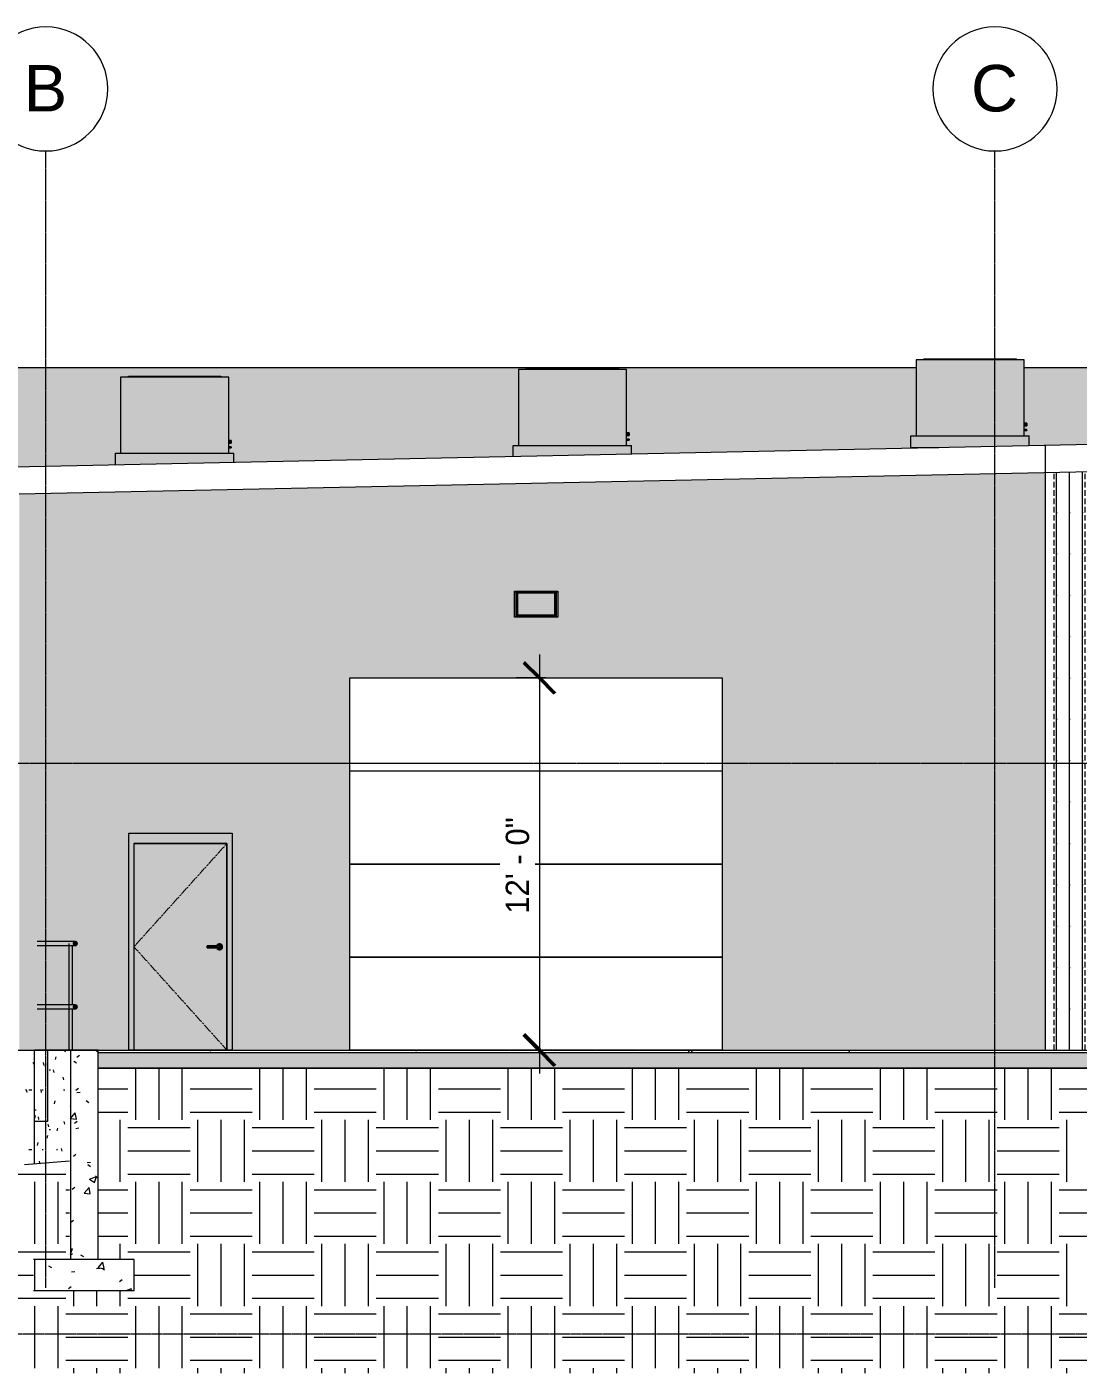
# Model space of a CAD drawing. Header units: inches. Extents: x -4221 to 4014, y -195 to 396.
# Drawn here: x -484 to -78, y -125 to 396 of the extents above; entities that cross this region are included whole.
import ezdxf

# ---------------------------------------------------------------- set-up
doc = ezdxf.new("R2010")
doc.units = ezdxf.units.IN
doc.header["$MEASUREMENT"] = 0
for name, pattern in [('Aligning Line 1_8_', [0.25, 0.125, -0.125]), ('Dash 1_16_', [0.125, 0.0625, -0.0625]), ('Grid Line 1_2_', [0.875, 0.5, -0.125, 0.125, -0.125])]:
    doc.linetypes.add(name, pattern=pattern)
for name, color, linetype, lineweight in [('A-ANNO-DIMS', 211, 'Continuous', 9), ('A-ANNO-DIMS-96', 211, 'Continuous', 9), ('A-DOOR', 31, 'Continuous', 9), ('A-DOOR-FRAM', 31, 'Continuous', 9), ('A-FLOR-HRAL', 11, 'Continuous', 9), ('A-FLOR-LEVL', 51, 'Continuous', 9), ('A-ROOF', 132, 'Continuous', 13), ('A-WALL', 113, 'Continuous', 13), ('A-WALL-PATT', 111, 'Continuous', 20), ('C-BLDG-PADS', 91, 'Continuous', 9), ('C-TOPO', 7, 'Continuous', 9), ('E-LITE-EQPM', 33, 'Continuous', 9), ('G-ANNO-SYMB', 111, 'Aligning Line 1_8_', 9), ('M-EQPM', 50, 'Continuous', 9), ('S-FNDN', 32, 'Continuous', 13), ('S-GRID', 1, 'Continuous', 9), ('S-GRID-IDEN', 1, 'Continuous', 9)]:
    doc.layers.add(name, color=color, linetype=linetype, lineweight=lineweight)
doc.styles.add('Arial', font='arial.ttf', dxfattribs={"height": 18})
doc.styles.add('Century Gothic_1', font='ufonts.com_century-gothic.ttf', dxfattribs={"height": 9})
doc.dimstyles.new('OD__1__Tol__', dxfattribs={"dimscale": 12, "dimtxt": 9.397514, "dimasz": 1, "dimexe": 0.75, "dimexo": 0.5, "dimgap": 0.125, "dimtad": 1, "dimdec": 0, "dimzin": 3, "dimdsep": 46, "dimlunit": 4, "dimtxsty": 'Century Gothic_1', "dimblk1": 'OBLIQUE', "dimblk2": 'OBLIQUE', "dimsah": 1, "dimcen": 0.09, "dimdle": 0.75, "dimazin": 0, "dimtfac": 1, "dimtdec": 4, "dimtix": 1, "dimtmove": 0, "dimatfit": 3, "dimfxl": 1, "dimtvp": 1, "dimtfill": 1, "dimfrac": 2, "dimtolj": 1, "dimtzin": 0, "dimarcsym": 2})
pattern_1 = [(0, (-445.445, 0), (24, 24), [24, -24]), (0, (-445.445, 9), (24, 24), [24, -24]), (0, (-445.445, 18), (24, 24), [24, -24]), (90, (-442.445, 21), (-24, 24), [24, -24]), (90, (-433.445, 21), (-24, 24), [24, -24]), (90, (-424.445, 21), (-24, 24), [24, -24])]
pattern_2 = [(50, (-445.445, 0), (27.5427, -2.4099), [2.88, -31.68]), (355, (-445.445, 0), (-5.3278, 28.8843), [2.304, -25.344]), (100.451, (-443.15, -0.2), (22.2153, 26.4739), [2.448, -26.924]), (46.184, (-445.445, 7.68), (40.9819, -6.3564), [4.32, -47.52]), (96.636, (-442.03, 7.15), (35.8907, 37.4062), [3.671, -40.386]), (351.184, (-445.445, 7.68), (35.891, 37.4062), [3.456, -38.016]), (21, (-441.605, 5.76), (22.92104, -15.4607), [2.88, -31.68]), (326, (-441.605, 5.76), (9.3435, 27.8457), [2.304, -25.344]), (71.451, (-439.695, 4.472), (32.2648, 12.3844), [2.448, -26.924]), (37.5, (-445.445, 0), (0.46686, 12.78271), [1.267, -23.77, 1.267, -24.461, -25.44]), (37.5, (-445.445, 0), (0.46686, 12.78271), [-50.765, 1.267, -24.173]), (7.5, (-445.445, 0), (10.1016, 15.1451), [1.267, -13.402, 1.267, -23.194, -9.696]), (7.5, (-445.445, 0), (10.1016, 15.1451), [-39.13, 1.267, -8.429]), (327.5, (-454.008, 0), (20.49916, -0.86578), [1.267, -8.333, 1.267, -28.685, -39.744]), (327.5, (-454.008, 0), (20.49916, -0.86578), [-39.552, 1.267, -38.477]), (317.5, (-457.848, 0), (22.3948, 3.8443), [1.267, -11.213, 1.267, -18.624, -28.224]), (317.5, (-457.848, 0), (22.3948, 3.8443), [-32.371, 1.267, -26.957])]

# ---------------------------------------------------------------- blocks, each defined once
blk = doc.blocks.new('Railing - Lapeyre - 1 1_2_ Post-V17-BUILDING ELEVATION - WEST')
at = {"layer": 'A-FLOR-HRAL'}
h = blk.add_hatch(color=256, dxfattribs=at)
h.paths.add_polyline_path([(-11439.47, 0), (-11439.51, 16.57), (-11439.52, 16.56), (-11439.48, 0)], flags=0)
h.paths.add_polyline_path([(-11439.47, 16.75), (-11439.51, 41.07), (-11439.52, 41.06), (-11439.5, 16.86)], flags=0)
h = blk.add_hatch(color=256, dxfattribs=at)
h.paths.add_polyline_path([(-11438.03, 0), (-11438.06, 16.01), (-11438.77, 16.05), (-11438.98, 16.16), (-11439.28, 16.42), (-11439.47, 16.74), (-11439.46, 0), (-11438.03, 0)], flags=0)
h.paths.add_polyline_path([(-11439.47, 16.75), (-11439.27, 17.1), (-11439.12, 17.25), (-11438.69, 17.47), (-11438.42, 17.5), (-11438.03, 17.5), (-11438.03, 40.51), (-11438.77, 40.55), (-11438.96, 40.64), (-11439.28, 40.92), (-11439.47, 41.13), (-11439.47, 16.76)], flags=0)
for p, q in [((-11439.52, 41.25), (-11439.52, 0)), ((-11438.02, 17.49), (-11438.02, 40.51)), ((-11438.02, 0), (-11438.02, 16.01))]:
    blk.add_line(p, q, dxfattribs=at)
blk = doc.blocks.new('Railing - Railing-1341484-BUILDING ELEVATION - WEST')
at = {"layer": 'A-FLOR-HRAL'}
for points in [[(-11451.65, 41.25), (-11437.79, 41.25), (-11437.74, 41.5), (-11437.67, 41.64), (-11437.59, 41.75), (-11437.38, 41.9), (-11437.28, 41.99), (-11451.06, 41.97), (-11451.3, 41.87), (-11451.42, 41.78), (-11451.55, 41.62), (-11451.63, 41.44), (-11451.65, 41.27)], [(-11437.09, 40.51), (-11436.7, 40.55), (-11436.39, 40.75), (-11436.28, 40.9), (-11436.21, 41.07), (-11436.18, 41.25), (-11436.21, 41.43), (-11436.28, 41.6), (-11436.39, 41.75), (-11436.6, 41.9), (-11436.89, 41.99), (-11437.27, 41.95), (-11437.59, 41.75), (-11437.76, 41.44), (-11437.77, 41.43), (-11437.79, 41.25), (-11437.76, 41.06), (-11437.68, 40.88), (-11437.55, 40.72), (-11437.38, 40.6), (-11437.17, 40.53)], [(-11437.09, 16.01), (-11436.7, 16.05), (-11436.39, 16.25), (-11436.28, 16.4), (-11436.21, 16.57), (-11436.18, 16.75), (-11436.21, 16.93), (-11436.28, 17.1), (-11436.39, 17.25), (-11436.6, 17.4), (-11436.89, 17.49), (-11437.27, 17.45), (-11437.59, 17.25), (-11437.76, 16.94), (-11437.77, 16.93), (-11437.79, 16.75), (-11437.76, 16.56), (-11437.68, 16.37), (-11437.55, 16.22), (-11437.38, 16.1), (-11437.17, 16.03)]]:
    blk.add_hatch(color=256, dxfattribs=at).paths.add_polyline_path(points, flags=0)
h = blk.add_hatch(color=256, dxfattribs=at)
h.paths.add_polyline_path([(-11439.47, 41.25), (-11439.28, 40.92), (-11439.12, 40.75), (-11438.69, 40.53), (-11438.5, 40.5), (-11437.27, 40.55), (-11437.59, 40.75), (-11437.76, 41.06), (-11437.77, 41.07), (-11437.79, 41.25), (-11439.38, 41.25)], flags=0)
h.paths.add_polyline_path([(-11450.86, 40.5), (-11439.52, 40.55), (-11439.51, 41.09), (-11439.47, 41.25), (-11451.65, 41.23), (-11451.62, 41.04), (-11451.54, 40.86), (-11451.3, 40.63), (-11451.12, 40.55), (-11450.9, 40.51)], flags=0)
h = blk.add_hatch(color=256, dxfattribs=at)
h.paths.add_polyline_path([(-11438.19, 16.75), (-11437.79, 16.75), (-11437.76, 16.94), (-11437.68, 17.13), (-11437.59, 17.25), (-11437.38, 17.4), (-11437.28, 17.49), (-11438.76, 17.45), (-11438.99, 17.34), (-11439.28, 17.08), (-11439.47, 16.75), (-11438.26, 16.75)], flags=0)
h.paths.add_polyline_path([(-11440.52, 16.75), (-11439.47, 16.75), (-11439.52, 17.13), (-11439.52, 17.5), (-11451.06, 17.47), (-11451.3, 17.37), (-11451.42, 17.28), (-11451.55, 17.12), (-11451.63, 16.94), (-11451.65, 16.75), (-11447.01, 16.75)], flags=0)
h = blk.add_hatch(color=256, dxfattribs=at)
h.paths.add_polyline_path([(-11439.47, 16.75), (-11439.28, 16.42), (-11439.12, 16.25), (-11438.69, 16.03), (-11438.42, 16), (-11437.27, 16.05), (-11437.59, 16.25), (-11437.76, 16.56), (-11437.77, 16.57), (-11437.79, 16.75), (-11439.42, 16.75)], flags=0)
h.paths.add_polyline_path([(-11450.86, 16), (-11439.52, 16.05), (-11439.51, 16.59), (-11439.47, 16.75), (-11451.65, 16.73), (-11451.62, 16.54), (-11451.54, 16.36), (-11451.3, 16.13), (-11451.12, 16.05), (-11450.9, 16.01)], flags=0)
for p, q in [((-11436.99, 42), (-11451.78, 42)), ((-11451.78, 40.5), (-11436.99, 40.5)), ((-11436.99, 17.5), (-11451.78, 17.5)), ((-11451.78, 16), (-11436.99, 16))]:
    blk.add_line(p, q, dxfattribs=at)
at = {"layer": 'A-FLOR-HRAL', "flags": 128}
for points in [[(-11436.18, 41.25), (-11436.21, 41.43), (-11436.28, 41.6), (-11436.39, 41.75), (-11436.53, 41.87), (-11436.7, 41.95), (-11436.89, 41.99), (-11437.09, 41.99), (-11437.27, 41.95), (-11437.45, 41.87), (-11437.59, 41.75), (-11437.7, 41.6), (-11437.77, 41.43), (-11437.79, 41.25)], [(-11437.79, 41.25), (-11437.77, 41.07), (-11437.7, 40.9), (-11437.59, 40.75), (-11437.45, 40.63), (-11437.27, 40.55), (-11437.09, 40.51), (-11436.89, 40.51), (-11436.7, 40.55), (-11436.53, 40.63), (-11436.39, 40.75), (-11436.28, 40.9), (-11436.21, 41.07), (-11436.18, 41.25)], [(-11436.18, 16.75), (-11436.21, 16.93), (-11436.28, 17.1), (-11436.39, 17.25), (-11436.53, 17.37), (-11436.7, 17.45), (-11436.89, 17.49), (-11437.09, 17.49), (-11437.27, 17.45), (-11437.45, 17.37), (-11437.59, 17.25), (-11437.7, 17.1), (-11437.77, 16.93), (-11437.79, 16.75)], [(-11437.79, 16.75), (-11437.77, 16.57), (-11437.7, 16.4), (-11437.59, 16.25), (-11437.45, 16.13), (-11437.27, 16.05), (-11437.09, 16.01), (-11436.89, 16.01), (-11436.7, 16.05), (-11436.53, 16.13), (-11436.39, 16.25), (-11436.28, 16.4), (-11436.21, 16.57), (-11436.18, 16.75)]]:
    blk.add_lwpolyline(points, dxfattribs=at)
blk.add_blockref('Railing - Lapeyre - 1 1_2_ Post-V17-BUILDING ELEVATION - WEST', (0, 0))
blk = doc.blocks.new('Condensing Unit - Air Cooled - DX - 6-10 Tons - 6 Tons-1352867-BUILDING ELEVATION - WEST')
at = {"layer": 'M-EQPM'}
for points in [[(-11252.29, 233.92), (-11223.9, 233.92), (-11223.9, 263.33), (-11265.68, 263.33), (-11265.68, 233.92)], [(-11251.75, 263.33), (-11251.75, 263.69), (-11262.69, 263.69), (-11262.69, 263.33), (-11252.29, 263.33)], [(-11251.75, 263.33), (-11240.81, 263.33), (-11240.81, 263.69), (-11251.75, 263.69)], [(-11237.83, 263.33), (-11237.83, 263.69), (-11240.81, 263.69), (-11240.81, 263.33), (-11240.11, 263.33)], [(-11226.89, 263.33), (-11226.89, 263.69), (-11237.83, 263.69), (-11237.83, 263.33), (-11227.36, 263.33)], [(-11222.9, 238.31), (-11222.9, 238.87), (-11223.9, 238.85), (-11223.9, 238.31)], [(-11223.9, 237.75), (-11222.9, 237.77), (-11222.9, 238.31), (-11223.9, 238.31), (-11223.9, 237.77)], [(-11222.9, 236.14), (-11222.9, 236.32), (-11223.9, 236.3), (-11223.9, 236.14)], [(-11222.9, 235.96), (-11222.9, 236.14), (-11223.9, 236.14), (-11223.9, 235.96)], [(-11267.68, 229.62), (-11221.9, 230.57), (-11221.9, 233.92), (-11267.68, 233.9)]]:
    blk.add_hatch(color=256, dxfattribs=at).paths.add_polyline_path(points, flags=0)
for p, q in [((-11265.68, 263.33), (-11265.68, 233.92)), ((-11223.9, 263.33), (-11265.68, 263.33)), ((-11262.75, 263.69), (-11262.75, 263.33)), ((-11262.69, 263.69), (-11251.75, 263.69)), ((-11251.75, 263.69), (-11240.81, 263.69)), ((-11240.83, 263.69), (-11237.83, 263.69)), ((-11240.75, 263.33), (-11240.75, 263.69)), ((-11237.83, 263.69), (-11226.89, 263.69)), ((-11226.83, 263.33), (-11226.83, 263.69)), ((-11223.9, 233.92), (-11223.9, 263.33)), ((-11222.9, 238.87), (-11223.9, 238.87)), ((-11223.9, 237.75), (-11222.9, 237.75)), ((-11222.9, 236.33), (-11223.9, 236.33)), ((-11223.9, 235.95), (-11222.9, 235.95)), ((-11222.9, 238.87), (-11222.9, 238.31)), ((-11222.9, 238.31), (-11222.9, 237.75)), ((-11222.9, 236.32), (-11222.9, 236.14)), ((-11222.9, 236.14), (-11222.9, 235.96)), ((-11267.68, 233.92), (-11221.9, 233.92)), ((-11267.68, 229.62), (-11267.68, 233.92)), ((-11221.9, 230.57), (-11221.9, 233.92))]:
    blk.add_line(p, q, dxfattribs=at)
blk = doc.blocks.new('Condensing Unit - Air Cooled - DX - 6-10 Tons - 6 Tons-V18-BUILDING ELEVATION - WEST')
at = {"layer": 'M-EQPM'}
for points in [[(-11416.47, 260.37), (-11405.53, 260.37), (-11405.53, 260.73), (-11416.47, 260.73)], [(-11398.07, 260.37), (-11394.59, 260.37), (-11394.59, 260.73), (-11405.53, 260.73), (-11405.53, 260.37), (-11399.07, 260.37)], [(-11391.61, 260.37), (-11391.61, 260.73), (-11394.59, 260.73), (-11394.59, 260.37), (-11393.89, 260.37)], [(-11389.32, 260.37), (-11380.67, 260.37), (-11380.67, 260.73), (-11391.61, 260.73), (-11391.61, 260.37)], [(-11419.46, 230.96), (-11377.68, 230.96), (-11377.68, 260.37), (-11419.46, 260.37), (-11419.46, 233.9)], [(-11376.68, 235.35), (-11376.68, 235.91), (-11377.68, 235.89), (-11377.68, 235.35)], [(-11376.68, 234.78), (-11376.68, 235.35), (-11377.68, 235.35), (-11377.68, 234.78)], [(-11421.46, 226.41), (-11375.68, 227.37), (-11375.68, 230.96), (-11421.46, 230.96)], [(-11376.68, 233.18), (-11376.68, 233.36), (-11377.68, 233.34), (-11377.68, 233.18)], [(-11376.68, 232.99), (-11376.68, 233.18), (-11377.68, 233.18), (-11377.68, 232.99)]]:
    blk.add_hatch(color=256, dxfattribs=at).paths.add_polyline_path(points, flags=0)
for p, q in [((-11416.53, 260.73), (-11416.53, 260.37)), ((-11416.47, 260.73), (-11405.53, 260.73)), ((-11405.53, 260.73), (-11394.59, 260.73)), ((-11394.61, 260.73), (-11391.61, 260.73)), ((-11394.53, 260.37), (-11394.53, 260.73)), ((-11391.61, 260.73), (-11380.67, 260.73)), ((-11380.61, 260.37), (-11380.61, 260.73)), ((-11419.46, 260.37), (-11419.46, 230.96)), ((-11377.68, 260.37), (-11419.46, 260.37)), ((-11377.68, 230.96), (-11377.68, 260.37)), ((-11376.68, 235.91), (-11377.68, 235.91)), ((-11377.68, 234.78), (-11376.68, 234.78)), ((-11376.68, 235.91), (-11376.68, 235.35)), ((-11376.68, 235.35), (-11376.68, 234.78)), ((-11421.46, 230.96), (-11375.68, 230.96)), ((-11421.46, 226.41), (-11421.46, 230.96)), ((-11376.68, 233.36), (-11377.68, 233.36)), ((-11377.68, 232.99), (-11376.68, 232.99)), ((-11376.68, 233.36), (-11376.68, 233.18)), ((-11376.68, 233.18), (-11376.68, 232.99)), ((-11375.68, 227.37), (-11375.68, 230.96))]:
    blk.add_line(p, q, dxfattribs=at)
blk = doc.blocks.new('Condensing Unit - Air Cooled - DX - 6-10 Tons - 6 Tons-V19-BUILDING ELEVATION - WEST')
at = {"layer": 'M-EQPM'}
for points in [[(-11111.93, 237.63), (-11070.15, 237.63), (-11070.15, 267.04), (-11111.93, 267.04), (-11111.93, 264)], [(-11098, 267.04), (-11098, 267.4), (-11108.94, 267.4), (-11108.94, 267.04), (-11100.29, 267.04)], [(-11087.06, 267.04), (-11087.06, 267.4), (-11098, 267.4), (-11098, 267.04), (-11087.54, 267.04)], [(-11087.06, 267.04), (-11084.07, 267.04), (-11084.07, 267.4), (-11087.06, 267.4), (-11087.06, 267.16)], [(-11073.13, 267.04), (-11073.13, 267.4), (-11084.07, 267.4), (-11084.07, 267.04), (-11073.61, 267.04)], [(-11069.15, 242.03), (-11069.15, 242.59), (-11070.15, 242.57), (-11070.15, 242.03)], [(-11070.15, 241.46), (-11069.15, 241.48), (-11069.15, 242.03), (-11070.15, 242.03), (-11070.15, 241.48)], [(-11069.15, 239.85), (-11069.15, 240.03), (-11070.15, 240.02), (-11070.15, 239.85)], [(-11069.15, 239.67), (-11069.15, 239.85), (-11070.15, 239.85), (-11070.15, 239.67)], [(-11113.93, 233.04), (-11103.11, 233.04), (-11068.15, 233.77), (-11068.15, 237.63), (-11113.93, 237.63), (-11113.93, 233.9)]]:
    blk.add_hatch(color=256, dxfattribs=at).paths.add_polyline_path(points, flags=0)
for p, q in [((-11111.93, 267.04), (-11111.93, 237.63)), ((-11070.15, 267.04), (-11111.93, 267.04)), ((-11109, 267.4), (-11109, 267.04)), ((-11108.94, 267.4), (-11098, 267.4)), ((-11098, 267.4), (-11087.06, 267.4)), ((-11087.08, 267.4), (-11084.07, 267.4)), ((-11087, 267.04), (-11087, 267.4)), ((-11084.07, 267.4), (-11073.13, 267.4)), ((-11073.07, 267.04), (-11073.07, 267.4)), ((-11070.15, 237.63), (-11070.15, 267.04)), ((-11069.15, 242.59), (-11070.15, 242.59)), ((-11070.15, 241.46), (-11069.15, 241.46)), ((-11069.15, 240.04), (-11070.15, 240.04)), ((-11070.15, 239.67), (-11069.15, 239.67)), ((-11069.15, 242.59), (-11069.15, 242.03)), ((-11069.15, 242.03), (-11069.15, 241.46)), ((-11069.15, 240.03), (-11069.15, 239.85)), ((-11069.15, 239.85), (-11069.15, 239.67)), ((-11113.93, 237.63), (-11068.15, 237.63)), ((-11113.93, 233.04), (-11113.93, 237.63)), ((-11068.15, 233.77), (-11068.15, 237.63)), ((-11103.11, 233.04), (-11113.93, 233.04))]:
    blk.add_line(p, q, dxfattribs=at)
blk = doc.blocks.new('Door-Sectional_DesignersChoice_Amarr - 16_x8_-V20-BUILDING ELEVATION - WEST')
at = {"layer": 'A-DOOR'}
for p, q in [((-11186.83, 143.94), (-11330.83, 143.94)), ((-11330.83, 108), (-11186.83, 108)), ((-11186.83, 107.94), (-11330.83, 107.94)), ((-11330.83, 72), (-11186.83, 72)), ((-11186.83, 71.94), (-11330.83, 71.94)), ((-11330.83, 36), (-11186.83, 36)), ((-11186.83, 35.94), (-11330.83, 35.94))]:
    blk.add_line(p, q, dxfattribs=at)
blk = doc.blocks.new('Door-Passage-Single-Flush - 36_ x 80_-V21-BUILDING ELEVATION - WEST')
at = {"layer": 'A-DOOR'}
h = blk.add_hatch(color=256, dxfattribs=at)
h.paths.add_polyline_path([(-11378.33, 0), (-11378.33, 80), (-11414.33, 80), (-11414.33, 0), (-11408.07, 0)], flags=0)
h.paths.add_polyline_path([(-11381.19, 38.82), (-11381.49, 38.86), (-11381.78, 38.98), (-11382.11, 39.27), (-11382.21, 39.41), (-11382.32, 39.61), (-11386.01, 39.62), (-11386.01, 40.39), (-11382.29, 40.39), (-11382.11, 40.72), (-11382.02, 40.84), (-11381.78, 41.02), (-11381.49, 41.14), (-11381.19, 41.18), (-11380.88, 41.14), (-11380.6, 41.02), (-11380.26, 40.72), (-11380.16, 40.59), (-11380.05, 40.31), (-11380.01, 40), (-11380.05, 39.69), (-11380.16, 39.41), (-11380.35, 39.16), (-11380.6, 38.98), (-11380.88, 38.86)], flags=0)
for points in [[(-11381.88, 40), (-11381.89, 40.39), (-11386.01, 40.38), (-11386.01, 40), (-11382.11, 40)], [(-11382.32, 39.61), (-11381.88, 39.62), (-11381.88, 40), (-11386.01, 40), (-11386.01, 39.61), (-11382.36, 39.61)]]:
    blk.add_hatch(color=256, dxfattribs=at).paths.add_polyline_path(points, flags=0)
h = blk.add_hatch(color=256, dxfattribs=at)
h.paths.add_polyline_path([(-11381.19, 38.82), (-11380.88, 38.86), (-11380.6, 38.98), (-11380.35, 39.16), (-11380.16, 39.41), (-11380.05, 39.69), (-11380.01, 40), (-11380.05, 40.31), (-11380.26, 40.72), (-11380.35, 40.84), (-11380.6, 41.02), (-11380.88, 41.14), (-11381.19, 41.18), (-11381.49, 41.14), (-11381.78, 41.02), (-11382.11, 40.72), (-11382.21, 40.59), (-11382.28, 40.39), (-11381.8, 40.38), (-11381.54, 40.38), (-11381.18, 40.36), (-11380.99, 40.26), (-11380.94, 40.18), (-11380.95, 39.8), (-11381.11, 39.65), (-11381.29, 39.61), (-11381.63, 39.65), (-11382.11, 39.61), (-11382.29, 39.61), (-11382.21, 39.41), (-11382.02, 39.16), (-11381.78, 38.98), (-11381.49, 38.86)], flags=0)
h.paths.add_polyline_path([(-11381.88, 39.8), (-11381.81, 40), (-11381.88, 40.1), (-11381.88, 39.9)], flags=0)
h = blk.add_hatch(color=256, dxfattribs=at)
h.paths.add_polyline_path([(-11381.51, 40), (-11381.88, 40.34), (-11381.85, 40.1), (-11381.81, 40), (-11381.6, 40)], flags=0)
h.paths.add_polyline_path([(-11381.5, 40), (-11380.93, 40.02), (-11380.99, 40.26), (-11381.11, 40.35), (-11381.3, 40.39), (-11381.63, 40.35), (-11381.83, 40.34), (-11381.51, 40)], flags=0)
h = blk.add_hatch(color=256, dxfattribs=at)
h.paths.add_polyline_path([(-11381.29, 39.61), (-11380.99, 39.74), (-11380.95, 39.8), (-11380.96, 40), (-11381.51, 39.99), (-11381.8, 39.62), (-11381.54, 39.62), (-11381.29, 39.61)], flags=0)
h.paths.add_polyline_path([(-11381.88, 39.62), (-11381.51, 40), (-11381.81, 40), (-11381.88, 39.66)], flags=0)
at = {"layer": 'A-DOOR-FRAM'}
blk.add_hatch(color=256, dxfattribs=at).paths.add_polyline_path([(-11416.33, 0), (-11414.33, 0), (-11414.33, 80), (-11378.33, 80), (-11378.33, 0), (-11376.33, 0), (-11376.33, 84), (-11416.33, 84), (-11416.33, 16.05)], flags=0)
at = {"layer": 'A-DOOR', "linetype": 'Dash 1_16_'}
for p, q in [((-11378.33, 80), (-11414.33, 40)), ((-11414.33, 40), (-11378.33, 0))]:
    blk.add_line(p, q, dxfattribs=at)
at = {"layer": 'A-DOOR'}
for p, q in [((-11378.33, 80), (-11414.33, 80)), ((-11414.33, 80), (-11414.33, 0)), ((-11378.33, 0), (-11378.33, 80)), ((-11381.88, 40.39), (-11386.01, 40.39)), ((-11386.01, 40), (-11386.01, 40.39)), ((-11386.01, 39.61), (-11386.01, 40)), ((-11386.01, 39.61), (-11381.88, 39.61))]:
    blk.add_line(p, q, dxfattribs=at)
at = {"layer": 'A-DOOR', "flags": 128}
for points in [[(-11381.29, 40.39), (-11381.29, 40.39), (-11381.29, 40.39), (-11381.29, 40.39), (-11381.29, 40.39), (-11381.3, 40.39), (-11381.3, 40.39), (-11381.31, 40.39), (-11381.32, 40.39), (-11381.32, 40.39), (-11381.33, 40.39), (-11381.34, 40.39), (-11381.35, 40.39), (-11381.36, 40.39), (-11381.38, 40.39), (-11381.39, 40.39), (-11381.4, 40.39), (-11381.42, 40.39), (-11381.43, 40.39), (-11381.45, 40.39), (-11381.47, 40.39), (-11381.48, 40.39), (-11381.5, 40.39), (-11381.52, 40.39), (-11381.54, 40.39), (-11381.56, 40.39), (-11381.58, 40.39), (-11381.6, 40.39), (-11381.62, 40.39), (-11381.64, 40.39), (-11381.66, 40.39), (-11381.68, 40.39), (-11381.71, 40.39), (-11381.73, 40.39), (-11381.75, 40.39), (-11381.78, 40.39), (-11381.8, 40.39), (-11381.82, 40.39), (-11381.85, 40.39), (-11381.87, 40.39), (-11381.88, 40.39)], [(-11381.88, 39.61), (-11381.85, 39.61), (-11381.83, 39.61), (-11381.81, 39.61), (-11381.78, 39.61), (-11381.76, 39.61), (-11381.74, 39.61), (-11381.71, 39.61), (-11381.69, 39.61), (-11381.67, 39.61), (-11381.65, 39.61), (-11381.63, 39.61), (-11381.6, 39.61), (-11381.58, 39.61), (-11381.56, 39.61), (-11381.54, 39.61), (-11381.52, 39.61), (-11381.51, 39.61), (-11381.49, 39.61), (-11381.47, 39.61), (-11381.45, 39.61), (-11381.44, 39.61), (-11381.42, 39.61), (-11381.41, 39.61), (-11381.39, 39.61), (-11381.38, 39.61), (-11381.37, 39.61), (-11381.36, 39.61), (-11381.35, 39.61), (-11381.34, 39.61), (-11381.33, 39.61), (-11381.32, 39.61), (-11381.31, 39.61), (-11381.3, 39.61), (-11381.3, 39.61), (-11381.29, 39.61), (-11381.29, 39.61), (-11381.29, 39.61), (-11381.29, 39.61), (-11381.29, 39.61)]]:
    blk.add_lwpolyline(points, dxfattribs=at)
at = {"layer": 'A-DOOR'}
for centre, radius, start, end in [((-11381.19, 40), 1.18, 0, 160.3657), ((-11381.19, 40), 1.18, 199.5633, 360), ((-11381.29, 40), 0.394, 75, 90), ((-11381.29, 40), 0.394, 270, 285), ((-11381.29, 40), 0.394, 0, 30), ((-11381.29, 40), 0.394, 330, 0)]:
    blk.add_arc(centre, radius, start, end, dxfattribs=at)
at = {"layer": 'A-DOOR-FRAM'}
for p, q in [((-11414.33, 80), (-11414.33, 0)), ((-11414.33, 80), (-11378.33, 80)), ((-11378.33, 80), (-11378.33, 0))]:
    blk.add_line(p, q, dxfattribs=at)
blk = doc.blocks.new('Pathway_Cooper_Streetworks_WKP_Pak_Glass - Pathway_Cooper_Streetworks_WKP_Pak_Glass-V23-BUILDING ELEVATION - WEST')
at = {"layer": 'E-LITE-EQPM'}
for points in [[(-11613.02, 177.24), (-11597.27, 177.24), (-11597.27, 177.56), (-11614.02, 177.56), (-11614.02, 177.24), (-11613.52, 177.24)], [(-11613.52, 167.9), (-11613.32, 168.21), (-11613.32, 176.87), (-11613.52, 176.87), (-11613.52, 168.21)], [(-11602.79, 168.44), (-11598.27, 168.44), (-11598.27, 176.83), (-11613.02, 176.83), (-11613.02, 168.44)], [(-11597.77, 167.9), (-11597.77, 176.87), (-11597.97, 176.87), (-11597.97, 168.21), (-11597.87, 168.05)], [(-11613.32, 167.9), (-11597.77, 167.9), (-11597.97, 168.21), (-11613.32, 168.21), (-11613.52, 167.9)], [(-11602.79, 168.34), (-11597.97, 168.34), (-11597.97, 168.44), (-11613.32, 168.44), (-11613.32, 168.34), (-11613.02, 168.34)], [(-11597.97, 168.28), (-11597.97, 168.34), (-11613.32, 168.34), (-11613.32, 168.28), (-11598.27, 168.28)], [(-11613.32, 168.21), (-11597.97, 168.21), (-11597.97, 168.28), (-11613.32, 168.28)]]:
    blk.add_hatch(color=256, dxfattribs=at).paths.add_polyline_path(points, flags=0)
h = blk.add_hatch(color=256, dxfattribs=at)
h.paths.add_polyline_path([(-11598.27, 167.52), (-11597.27, 167.52), (-11597.27, 177.24), (-11614.02, 177.24), (-11614.02, 167.52), (-11602.79, 167.52)], flags=0)
h.paths.add_polyline_path([(-11613.52, 167.9), (-11613.52, 176.87), (-11597.77, 176.87), (-11597.77, 167.9), (-11613.02, 167.9)], flags=0)
h = blk.add_hatch(color=256, dxfattribs=at)
h.paths.add_polyline_path([(-11613.02, 168.44), (-11613.02, 176.87), (-11613.32, 176.83), (-11613.32, 168.44)], flags=0)
h.paths.add_polyline_path([(-11597.97, 168.44), (-11597.97, 176.87), (-11598.27, 176.83), (-11598.27, 168.44)], flags=0)
for p, q in [((-11614.02, 177.56), (-11597.27, 177.56)), ((-11614.02, 177.24), (-11614.02, 177.56)), ((-11614.02, 177.24), (-11597.27, 177.24)), ((-11614.02, 167.52), (-11614.02, 177.24)), ((-11597.27, 177.56), (-11597.27, 177.24)), ((-11597.27, 177.24), (-11597.27, 167.52)), ((-11613.52, 176.87), (-11613.52, 167.9)), ((-11613.52, 176.87), (-11597.77, 176.87)), ((-11613.32, 176.87), (-11613.32, 168.21)), ((-11613.02, 168.44), (-11613.02, 176.83)), ((-11612.89, 176.83), (-11613.02, 176.83)), ((-11613.02, 168.44), (-11613.02, 176.83)), ((-11598.27, 176.83), (-11613.02, 176.83)), ((-11612.89, 176.83), (-11612.89, 168.44)), ((-11598.4, 168.44), (-11598.4, 176.83)), ((-11598.27, 176.83), (-11598.4, 176.83)), ((-11598.27, 176.83), (-11598.27, 168.44)), ((-11598.27, 176.83), (-11598.27, 168.44)), ((-11597.97, 168.21), (-11597.97, 176.87)), ((-11597.77, 167.9), (-11597.77, 176.87)), ((-11597.27, 167.52), (-11614.02, 167.52)), ((-11613.52, 167.9), (-11613.32, 168.21)), ((-11613.52, 167.9), (-11597.77, 167.9)), ((-11613.32, 168.44), (-11613.02, 168.44)), ((-11597.97, 168.34), (-11613.32, 168.34)), ((-11597.97, 168.34), (-11613.32, 168.34)), ((-11597.97, 168.28), (-11613.32, 168.28)), ((-11613.32, 168.21), (-11597.97, 168.21)), ((-11613.02, 168.44), (-11612.89, 168.44)), ((-11613.02, 168.44), (-11598.27, 168.44)), ((-11598.4, 168.44), (-11598.27, 168.44)), ((-11598.27, 168.44), (-11597.97, 168.44)), ((-11597.77, 167.9), (-11597.97, 168.21))]:
    blk.add_line(p, q, dxfattribs=at)
blk = doc.blocks.new('Grid - Grid Head - Circle-50561-BUILDING ELEVATION - WEST')
at = {"layer": 'S-GRID-IDEN'}
for start, end in [(360, 180), (180, 360)]:
    blk.add_arc((-10800.4, 371.84), 24, start, end, dxfattribs=at)
blk = doc.blocks.new('DIMBLOCK4-BUILDING ELEVATION - WEST')
at = {"layer": 'A-ANNO-DIMS-96'}
for p, q in [((-286.33, 153), (-286.33, -9)), ((-283.85, 144), (-295.33, 144)), ((-286.33, 144), (-283.85, 144)), ((-283.85, 0), (-295.33, 0)), ((-286.33, 0), (-283.85, 0))]:
    blk.add_line(p, q, dxfattribs=at)
at = {"layer": 'A-ANNO-DIMS-96', "lineweight": 50}
for p, q in [((-286.33, 144), (-292.33, 150)), ((-286.33, 144), (-280.33, 138)), ((-286.33, 0), (-292.33, 6)), ((-286.33, 0), (-280.33, -6))]:
    blk.add_line(p, q, dxfattribs=at)
at = {"layer": 'A-ANNO-DIMS-96', "color": 0, "insert": (-299.37, 52.76), "char_height": 9, "width": 46.1821, "attachment_point": 1, "rotation": 90, "line_spacing_factor": 0.984502, "style": 'Century Gothic_1', "bg_fill": 3, "box_fill_scale": 1.25, "bg_fill_color": 256, "bg_fill_true_color": 13158600, "bg_fill_transparency": 0}
blk.add_mtext('12\' - 0"', dxfattribs=at)
blk = doc.blocks.new('_Oblique')
at = {"color": 0, "linetype": 'ByBlock', "lineweight": -2}
blk.add_line((-0.5, -0.5), (0.5, 0.5), dxfattribs=at)

msp = doc.modelspace()

# ---------------------------------------------------------------- hatches: boundary and pattern name
at = {"layer": 'A-WALL-PATT', "lineweight": 9}
h = msp.add_hatch(dxfattribs=at)
h.set_pattern_fill('FP_16', color=9, style=0, pattern_type=2)
h.set_pattern_definition([(0, (-802.9595, 0), (0, 8), []), (90, (-802.9595, 0), (-8, 8), [8, -8])])
h.paths.add_polyline_path([(151.79025, -7.00628), (151.79025, -7), (134.29817, -7.00628)], flags=0)
h.paths.add_polyline_path([(-802.12655, 0), (-802.12655, 16), (-802.95988, 16), (-802.95988, 0)], flags=0)
h.paths.add_polyline_path([(-800.62655, 0), (-799.45988, 0), (-799.45988, 16), (-800.62655, 16), (-800.62655, 1.95175)], flags=0)
h.paths.add_polyline_path([(-800.36083, 17.5), (-799.45988, 17.5), (-799.45988, 40.5), (-800.62655, 40.5), (-800.62655, 17.5)], flags=0)
h.paths.add_polyline_path([(-802.95988, 17.5), (-802.12655, 17.5), (-802.12655, 40.5), (-802.95988, 40.5), (-802.95988, 23.0965)], flags=0)
h.paths.add_polyline_path([(-802.95988, 42), (-799.45988, 42), (-799.45988, 168.33689), (-802.95988, 168.33689), (-802.95988, 102), (-800.95988, 102), (-800.95988, 90), (-802.95988, 90), (-802.95988, 44.24125)], flags=0)
h.paths.add_polyline_path([(238.14917, 124), (328.19111, 124), (328.17767, 264), (-98.95988, 264), (-98.95988, 242.58785), (-97.95988, 242.56869), (-97.95988, 241.46285), (-98.95988, 241.46285), (-98.95988, 240.03459), (-97.95988, 240.01586), (-97.95988, 239.67237), (-98.95988, 239.67237), (-98.95988, 237.63489), (-96.95988, 237.63489), (-96.95988, 233.77322), (164.04012, 239.21072), (164.04012, 177.46189), (176.39619, 177.46189), (176.30475, 177.35563), (176.43111, 177.24185), (176.72055, 177.5633), (177.08212, 177.23774), (176.74756, 176.84679), (176.79012, 176.82784), (176.74756, 168.43845), (169.15921, 168.43845), (168.33572, 167.52387), (167.97414, 167.84943), (168.26358, 168.17088), (168.13488, 168.28677), (168.13488, 168.33689), (164.04012, 168.33689), (164.04012, 124), (212.18642, 124)], flags=0)
h.paths.add_polyline_path([(-802.95988, 177.46189), (-799.45988, 177.46189), (-799.45988, 219.1378), (-450.27631, 226.41246), (-450.27631, 230.95696), (-448.27631, 230.95696), (-448.27631, 260.36696), (-445.28896, 260.36696), (-445.28896, 260.72696), (-409.4824, 260.72696), (-409.4824, 260.36696), (-406.49506, 260.36696), (-406.49506, 235.90993), (-405.49506, 235.89076), (-405.49506, 234.78493), (-406.49506, 234.78493), (-406.49506, 233.35667), (-405.49506, 233.33794), (-405.49506, 232.99445), (-406.49506, 232.99445), (-406.49506, 230.95696), (-404.49506, 230.95696), (-404.49506, 227.36623), (-296.49506, 229.61623), (-296.49506, 233.92065), (-294.49506, 233.92065), (-294.49506, 263.33065), (-291.50771, 263.33065), (-291.50771, 263.69065), (-255.70115, 263.69065), (-255.70115, 263.33065), (-252.71381, 263.33065), (-252.71381, 238.87362), (-251.71381, 238.85446), (-251.71381, 237.74862), (-252.71381, 237.74862), (-252.71381, 236.32036), (-251.71381, 236.30163), (-251.71381, 235.95814), (-252.71381, 235.95814), (-252.71381, 233.92065), (-250.71381, 233.90363), (-250.71381, 230.57001), (-131.91981, 233.04489), (-142.74113, 233.04489), (-142.74113, 237.63489), (-140.74113, 237.63489), (-140.74113, 264), (-802.95988, 264), (-802.95988, 208.56261)], flags=0)
h = msp.add_hatch(dxfattribs=at)
h.set_pattern_fill('FP_18', color=9, style=0, pattern_type=2)
h.set_pattern_definition([(90, (169.603, 0), (-16, 1e-15), [16, 0, 0, 0]), (90, (163.603, 0), (-16, 1e-15), [16, 0, 0, 0]), (90, (164.603, 0), (-16, 1e-15), [2.143, -13.857]), (90, (158.603, 0), (-16, 1e-15), [16, 0, 0, 0]), (90, (164.603, 3.214), (-16, 1e-15), [2.143, -13.857]), (90, (164.603, 6.429), (-16, 1e-15), [2.143, -13.857]), (90, (164.603, 9.643), (-16, 1e-15), [2.143, -13.857]), (90, (164.603, 12.857), (-16, 1e-15), [2.143, -13.857]), (90, (168.603, 0), (-16, 1e-15), [2.143, -13.857]), (90, (168.603, 3.214), (-16, 1e-15), [2.143, -13.857]), (90, (168.603, 6.429), (-16, 1e-15), [2.143, -13.857]), (90, (168.603, 9.643), (-16, 1e-15), [2.143, -13.857]), (90, (168.603, 12.857), (-16, 1e-15), [2.143, -13.857])])
h.paths.add_polyline_path([(-90.70011, 0), (-33.83637, 0), (-33.83637, 4), (-31.83637, 4), (-31.83637, 0), (28.16363, 0), (28.16363, 4), (30.16363, 4), (30.16363, 0), (56.16363, 0), (56.16363, 4), (58.16363, 4), (58.16363, 0), (118.16363, 0), (118.16363, 4), (120.16363, 4), (120.16363, 0), (164.04012, 0), (164.04012, 228.70844), (-90.70011, 223.40135), (-90.70011, 44.24125)], flags=0)
h.paths.add_polyline_path([(108.33542, 5), (52.16363, 5), (52.16363, 72), (124.16363, 72), (124.16363, 5), (108.57252, 5)], flags=0)
h.paths.add_polyline_path([(-33.83637, 5), (-37.83637, 5), (-37.83637, 72), (34.16363, 72), (34.16363, 5), (-31.83637, 5)], flags=0)
h.paths.add_polyline_path([(27.60262, 167.52387), (27.60262, 177.5633), (44.35262, 177.5633), (44.35262, 167.52387), (28.10262, 167.52387)], flags=0)
h = msp.add_hatch(dxfattribs=at)
h.set_pattern_fill('FP_19', color=9, style=0, pattern_type=2)
h.set_pattern_definition([(90, (-85.137, 0), (-16, 1e-15), [16, 0, 0, 0]), (90, (-91.137, 0), (-16, 1e-15), [16, 0, 0, 0]), (90, (-90.137, 0), (-16, 1e-15), [2.143, -13.857]), (90, (-96.137, 0), (-16, 1e-15), [16, 0, 0, 0]), (90, (-90.137, 3.214), (-16, 1e-15), [2.143, -13.857]), (90, (-90.137, 6.429), (-16, 1e-15), [2.143, -13.857]), (90, (-90.137, 9.643), (-16, 1e-15), [2.143, -13.857]), (90, (-90.137, 12.857), (-16, 1e-15), [2.143, -13.857]), (90, (-86.137, 0), (-16, 1e-15), [2.143, -13.857]), (90, (-86.137, 3.214), (-16, 1e-15), [2.143, -13.857]), (90, (-86.137, 6.429), (-16, 1e-15), [2.143, -13.857]), (90, (-86.137, 9.643), (-16, 1e-15), [2.143, -13.857]), (90, (-86.137, 12.857), (-16, 1e-15), [2.143, -13.857])])
h.paths.add_polyline_path([(-476.58488, 0), (-468.33458, 0), (-468.33458, 16.0046), (-479.87873, 16.02799), (-480.1108, 16.13276), (-480.25908, 16.25266), (-480.3713, 16.40146), (-480.44179, 16.57051), (-480.46459, 16.76804), (-480.43301, 16.95967), (-480.25908, 17.24734), (-480.1108, 17.36724), (-479.93245, 17.45126), (-479.71253, 17.49453), (-479.67274, 17.49942), (-468.33458, 17.5), (-468.33458, 40.5046), (-479.87873, 40.52799), (-480.1108, 40.63276), (-480.25908, 40.75266), (-480.3713, 40.90146), (-480.44179, 41.07051), (-480.46459, 41.26804), (-480.43301, 41.45967), (-480.25908, 41.74734), (-480.1108, 41.86724), (-479.93245, 41.95126), (-479.71253, 41.99453), (-479.67274, 41.99942), (-465.51794, 41.95126), (-465.20102, 41.74734), (-465.09084, 41.59854), (-465.02207, 41.42949), (-464.99869, 41.25), (-465.02207, 41.07051), (-465.09084, 40.90146), (-465.24405, 40.71712), (-465.41218, 40.60048), (-465.70626, 40.50547), (-466.84341, 40.5), (-466.84341, 17.49487), (-465.51794, 17.45126), (-465.20102, 17.24734), (-465.09084, 17.09854), (-465.02207, 16.92949), (-464.99869, 16.75), (-465.02207, 16.57051), (-465.09084, 16.40146), (-465.20102, 16.25266), (-465.41218, 16.10048), (-465.70626, 16.00547), (-466.84341, 16), (-466.84341, 0), (-445.14738, 0), (-445.14738, 84), (-405.14738, 84), (-405.14738, 0), (-359.6425, 0), (-359.6425, 144), (-215.6425, 144), (-215.6425, 0), (-90.70011, 0), (-90.70011, 223.40135), (-487.45988, 215.13552), (-487.45988, 0), (-481.53967, 0)], flags=0)
h.paths.add_polyline_path([(-296.0175, 167.52387), (-296.0175, 177.5633), (-279.2675, 177.5633), (-279.2675, 167.52387), (-295.5175, 167.52387)], flags=0)
h = msp.add_hatch(dxfattribs=at)
h.set_pattern_fill('FP_12', color=9, style=0, pattern_type=2)
h.set_pattern_definition([(0, (-445.4455, 0), (30.72, 7.68), [1.267, -21.773, 1.267, -21.773, -122.88]), (0, (-445.4455, 0), (30.72, 7.68), [-46.08, 1.267, -44.813, 1.267, -21.773, -53.76]), (0, (-445.4455, 0), (30.72, 7.68), [-115.2, 1.267, -14.093, 1.267, -37.133]), (120, (-433.9255, 3.84), (-22.01108, 22.7643), [1.267, -21.773, 1.267, -21.773, -122.88]), (120, (-433.9255, 3.84), (-22.01108, 22.7643), [-46.08, 1.267, -44.813, 1.267, -21.773, -53.76]), (120, (-433.9255, 3.84), (-22.01108, 22.7643), [-115.2, 1.267, -14.093, 1.267, -37.133]), (240, (-430.0855, 19.2), (-8.70892, -30.4443), [1.267, -21.773, 1.267, -21.773, -122.88]), (240, (-430.0855, 19.2), (-8.70892, -30.4443), [-46.08, 1.267, -44.813, 1.267, -21.773, -53.76]), (240, (-430.0855, 19.2), (-8.70892, -30.4443), [-115.2, 1.267, -14.093, 1.267, -37.133])])
h.paths.add_polyline_path([(-485.33488, -44.17042), (-481.70954, -43.87875), (-481.70954, 0), (-485.33488, 0), (-485.33488, -43.837)], flags=0)
h.paths.add_polyline_path([(-125.32933, -1), (-102.95011, -1), (-102.95011, 0), (-456.95322, 0), (-456.95322, -1), (-215.6425, -1)], flags=0)
h = msp.add_hatch(dxfattribs=at)
h.set_pattern_fill('FP_21', color=9, style=0, pattern_type=2)
h.set_pattern_definition([(0, (-464.7675, 0), (11.119, 7.68), [0.459, -7.88, 0.459, -7.88, -44.475]), (0, (-464.7675, 0), (11.119, 7.68), [-16.678, 0.459, -16.22, 0.459, -7.88, -19.458]), (0, (-464.7675, 0), (11.119, 7.68), [-41.695, 0.459, -5.101, 0.459, -13.44]), (101.803, (-460.5985, 3.84), (-7.96691, 22.76471), [1.121, -19.263, 1.121, -19.263, -108.716]), (101.803, (-460.5985, 3.84), (-7.96691, 22.76471), [-40.768, 1.121, -39.647, 1.121, -19.263, -47.563]), (101.803, (-460.5985, 3.84), (-7.96691, 22.76471), [-101.921, 1.121, -12.468, 1.121, -32.853]), (258.197, (-459.2085, 19.2), (-3.151875, -30.44398), [1.121, -19.263, 1.121, -127.979]), (258.197, (-459.2085, 19.2), (-3.151875, -30.44398), [-21.505, -19.263, 1.121, -39.647, -67.947]), (258.197, (-459.2085, 19.2), (-3.151875, -30.44398), [-81.537, 1.121, -19.263, 1.121, -46.442]), (258.197, (-459.2085, 19.2), (-3.151875, -30.44398), [-103.042, -12.468, 1.121, -32.853])])
h.paths.add_polyline_path([(-467.68051, -81), (-467.68051, 0), (-481.70954, 0), (-481.70954, -43.87875), (-468.02595, -42.77788), (-468.02595, -81)], flags=0)
h = msp.add_hatch(dxfattribs=at)
h.set_pattern_fill('FP_17', color=256, style=0, pattern_type=2)
h.set_pattern_definition(pattern_2)
h.paths.add_polyline_path([(-466.938, -81), (-456.95322, -81), (-456.95322, 0), (-467.68051, 0), (-467.68051, -81)], flags=0)
at = {"layer": 'C-BLDG-PADS'}
h = msp.add_hatch(dxfattribs=at)
h.set_pattern_fill('FP_17', color=256, style=0, pattern_type=2)
h.set_pattern_definition(pattern_2)
h.paths.add_polyline_path([(-456.95322, -7), (270.70545, -7), (270.70545, -1), (-456.95322, -1)], flags=0)
at = {"layer": 'C-TOPO'}
h = msp.add_hatch(dxfattribs=at)
h.set_pattern_fill('FP_20', color=256, style=0, pattern_type=2)
h.set_pattern_definition(pattern_1)
h.paths.add_polyline_path([(-125.32933, -124.91675), (271.82026, -124.91675), (271.82026, -7.00628), (-456.95322, -7.00628), (-456.95322, -81), (-443.00773, -81), (-443.00773, -93), (-457.29865, -93), (-457.29865, -124.91675), (-333.03133, -124.91675)], flags=0)
h = msp.add_hatch(dxfattribs=at)
h.set_pattern_fill('FP_20', color=256, style=0, pattern_type=2)
h.set_pattern_definition(pattern_1)
h.paths.add_polyline_path([(-956.13733, -124.91675), (-468.02595, -124.91675), (-468.02595, -93), (-481.97143, -93), (-481.97143, -81), (-468.02595, -81), (-468.02595, -42.77788), (-488.80783, -44.41549), (-569.09357, -44.4096), (-852.28633, -45.10542), (-956.13733, -45.36269), (-956.13733, -113.89638)], flags=0)
h = msp.add_hatch(dxfattribs=at)
h.set_pattern_fill('FP_20', color=256, style=0, pattern_type=2)
h.set_pattern_definition(pattern_1)
h.paths.add_polyline_path([(-465.68796, -124.91675), (-457.29865, -124.91675), (-457.29865, -93), (-468.02595, -93), (-468.02595, -124.91675), (-467.68051, -124.91675)], flags=0)
at = {"layer": 'S-FNDN', "lineweight": 9}
h = msp.add_hatch(dxfattribs=at)
h.set_pattern_fill('FP_17', color=256, style=0, pattern_type=2)
h.set_pattern_definition(pattern_2)
h.paths.add_polyline_path([(-456.95322, -93), (-443.00773, -93), (-443.00773, -81), (-481.626, -81), (-481.626, -93), (-457.29865, -93)], flags=0)

# ---------------------------------------------------------------- linework, layer by layer
at = {"layer": 'A-FLOR-LEVL', "linetype": 'Grid Line 1_2_'}
for p, q in [((-1005.82269, 111), (802.20169, 111)), ((-1052.85579, 0), (802.20169, 0))]:
    msp.add_line(p, q, dxfattribs=at)
at = {"layer": 'A-ROOF', "lineweight": 9}
for p, q in [((164.04012, 239.21072), (-799.45988, 219.1378)), ((-90.70011, 223.40135), (-90.70011, 233.90363))]:
    msp.add_line(p, q, dxfattribs=at)
at = {"layer": 'A-WALL', "lineweight": 9}
for p, q in [((-140.74113, 264), (-802.95988, 264)), ((328.19111, 264), (-98.95988, 264)), ((164.04012, 228.70844), (-487.45988, 215.13552)), ((-90.70011, 0), (-90.70011, 223.40135)), ((-359.6425, 0), (-359.6425, 144)), ((-359.6425, 144), (-215.6425, 144)), ((-215.6425, 144), (-215.6425, 0)), ((-445.14738, 0), (-445.14738, 84)), ((-445.14738, 84), (-405.14738, 84)), ((-405.14738, 84), (-405.14738, 0)), ((-487.58488, 0), (-481.53967, 0)), ((-476.58488, 0), (-476.58488, -27.63512)), ((-456.95322, 0), (-445.14738, 0)), ((-405.14738, 0), (-359.6425, 0)), ((-215.6425, 0), (-33.83637, 0)), ((-476.58488, -27.63512), (-481.70954, -27.63512))]:
    msp.add_line(p, q, dxfattribs=at)
at = {"layer": 'C-BLDG-PADS'}
for p, q in [((288.57894, -1), (-456.95322, -1)), ((-456.95322, -7), (271.82026, -7))]:
    msp.add_line(p, q, dxfattribs=at)
at = {"layer": 'C-TOPO'}
for p, q in [((-107.05318, -7.00628), (-456.95322, -7.00628)), ((-107.05277, -7.00628), (-456.95322, -7.00628)), ((271.82026, -7.00628), (-107.05318, -7.00628)), ((-107.05277, -7.00628), (271.82028, -7.00628)), ((-485.37824, -44.1739), (-468.02595, -42.77788)), ((-485.37797, -44.17391), (-468.02543, -42.77788))]:
    msp.add_line(p, q, dxfattribs=at)
at = {"layer": 'G-ANNO-SYMB'}
msp.add_line((705.47867, -109.86125), (-956.13733, -109.86125), dxfattribs=at)
at = {"layer": 'S-FNDN', "lineweight": 9}
for p, q in [((-481.70954, 0), (-481.70954, -43.87875)), ((-456.95322, 0), (-481.53967, 0)), ((-467.68051, 0), (-467.68051, -81)), ((-456.95322, -81), (-456.95322, 0)), ((-405.14738, 0), (-445.14738, 0)), ((-215.6425, 0), (-359.6425, 0)), ((-443.00773, -81), (-481.97143, -81)), ((-481.626, -81), (-481.626, -93)), ((-443.00773, -93), (-443.00773, -81)), ((-481.97143, -93), (-443.00773, -93))]:
    msp.add_line(p, q, dxfattribs=at)
at = {"layer": 'S-GRID', "linetype": 'Grid Line 1_2_'}
for p, q in [((-477.20988, -92), (-477.20988, 347.8358)), ((-110.20988, -92), (-110.20988, 347.8358))]:
    msp.add_line(p, q, dxfattribs=at)

# ---------------------------------------------------------------- block references
at = {"layer": 'A-DOOR'}
for name in ['Door-Sectional_DesignersChoice_Amarr - 16_x8_-V20-BUILDING ELEVATION - WEST', 'Door-Passage-Single-Flush - 36_ x 80_-V21-BUILDING ELEVATION - WEST']:
    msp.add_blockref(name, (10971.18551, 0), dxfattribs=at)
at = {"layer": 'A-FLOR-HRAL'}
msp.add_blockref('Railing - Railing-1341484-BUILDING ELEVATION - WEST', (10971.18551, 0), dxfattribs=at)
at = {"layer": 'E-LITE-EQPM'}
msp.add_blockref('Pathway_Cooper_Streetworks_WKP_Pak_Glass - Pathway_Cooper_Streetworks_WKP_Pak_Glass-V23-BUILDING ELEVATION - WEST', (11318.00289, 0), dxfattribs=at)
at = {"layer": 'M-EQPM'}
for name in ['Condensing Unit - Air Cooled - DX - 6-10 Tons - 6 Tons-V19-BUILDING ELEVATION - WEST', 'Condensing Unit - Air Cooled - DX - 6-10 Tons - 6 Tons-V18-BUILDING ELEVATION - WEST', 'Condensing Unit - Air Cooled - DX - 6-10 Tons - 6 Tons-1352867-BUILDING ELEVATION - WEST']:
    msp.add_blockref(name, (10971.18551, 0), dxfattribs=at)
at = {"layer": 'S-GRID-IDEN'}
for p in [(10323.18551, 0), (10690.18551, 0)]:
    msp.add_blockref('Grid - Grid Head - Circle-50561-BUILDING ELEVATION - WEST', p, dxfattribs=at)

# ---------------------------------------------------------------- texts
at = {"layer": 'S-GRID-IDEN', "char_height": 18, "attachment_point": 1, "style": 'Arial'}
for s, insert, width in [('B', (-485.71843, 381.12374), 20.301), ('C', (-119.47434, 381.12374), 22.119)]:
    msp.add_mtext(s, dxfattribs=dict(at, insert=insert, width=width))

# ---------------------------------------------------------------- next in the draw order: dimensions: what is measured, and where the dimension line sits
at = {"layer": 'A-ANNO-DIMS'}
dim = msp.add_linear_dim(base=(-286.33385, 0), p1=(-277.84857, 144), p2=(-277.84857, 0), angle=90, dimstyle='OD__1__Tol__', override={"dimpost": '<>', "dimfxl": 144}, dxfattribs=at)
dim.commit()
dim.dimension.update_dxf_attribs({"geometry": 'DIMBLOCK4-BUILDING ELEVATION - WEST', "text_midpoint": (-292.56023, 72)})

doc.saveas('drawing.dxf')
